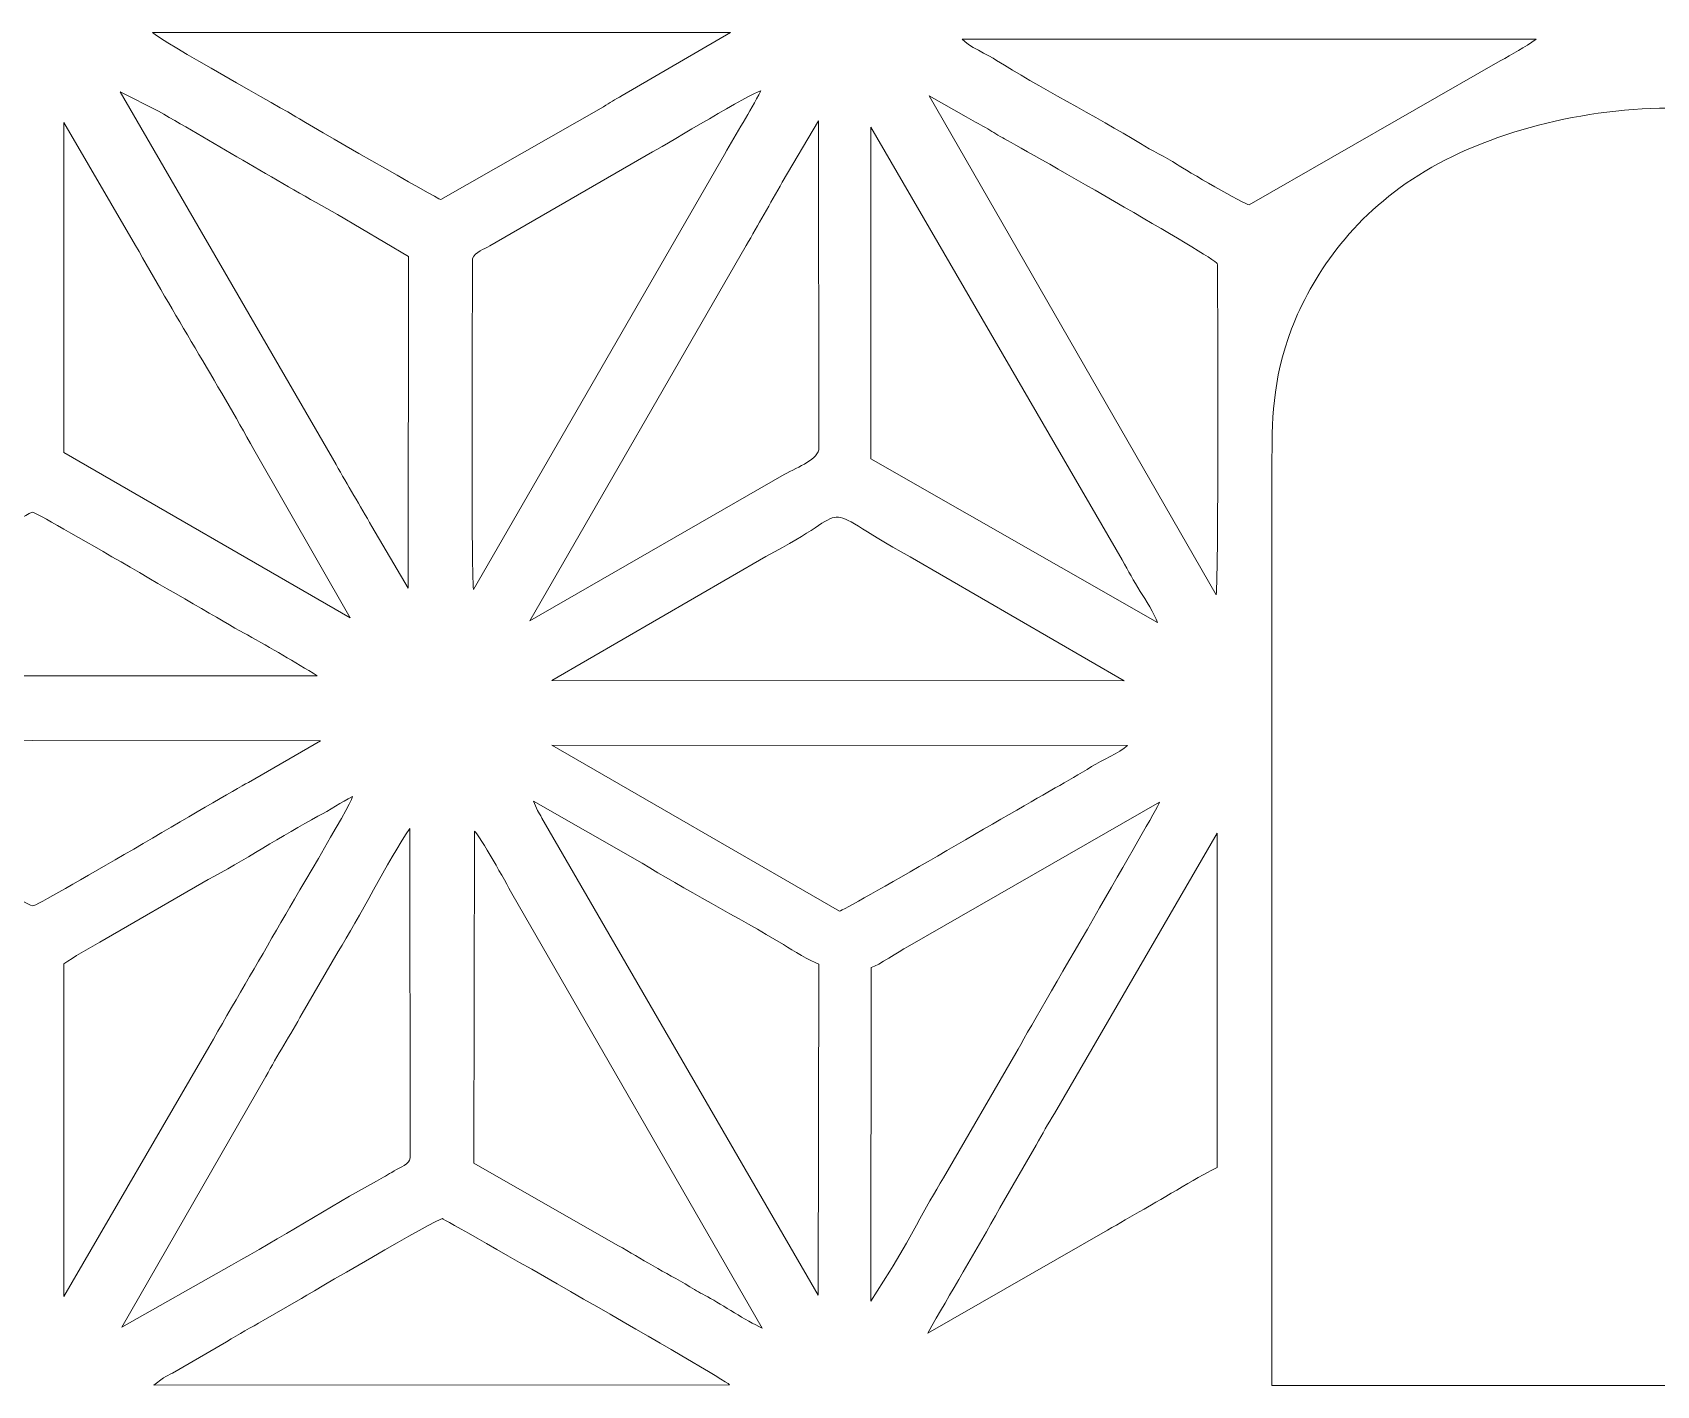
# Model space of a CAD drawing. Header units: inches. Extents: x -60.4 to -14.9, y -20.3 to 14.1.
# Drawn here: x -19.313 to -17.887, y 9.249 to 10.437 of the extents above; entities that cross this region are included whole.
import ezdxf

# ---------------------------------------------------------------- set-up
doc = ezdxf.new("R2010")
doc.units = ezdxf.units.IN
doc.header["$MEASUREMENT"] = 0
doc.layers.add('Master Desktop', color=7, linetype='Continuous', plot=False)

msp = doc.modelspace()

# ---------------------------------------------------------------- linework, layer by layer
at = {"layer": 'Master Desktop', "color": 5, "lineweight": 9}
for points, knots in [([(-18.7953, 10.3815), (-18.8018, 10.378), (-18.8058, 10.3751), (-18.8117, 10.3717), (-18.8117, 10.3717), (-18.8117, 10.3717), (-18.9544, 10.2902), (-18.9544, 10.2902), (-18.9544, 10.2902), (-18.9562, 10.2902), (-19.0715, 10.3565), (-19.0815, 10.3629), (-19.0815, 10.3629), (-19.0889, 10.3675), (-19.201, 10.4301), (-19.2075, 10.4369), (-19.2075, 10.4369), (-19.2075, 10.4369), (-18.7002, 10.4368), (-18.7002, 10.4368), (-18.7002, 10.4368), (-18.7002, 10.4368), (-18.7953, 10.3815), (-18.7953, 10.3815)], [0, 0, 0, 0, 0.142857, 0.142857, 0.142857, 0.142857, 0.285714, 0.285714, 0.285714, 0.285714, 0.428571, 0.428571, 0.428571, 0.428571, 0.571429, 0.571429, 0.571429, 0.571429, 0.714286, 0.714286, 0.714286, 0.714286, 1, 1, 1, 1]), ([(-17.9929, 10.431), (-18.0029, 10.424), (-18.0139, 10.4178), (-18.0245, 10.4119), (-18.0245, 10.4119), (-18.0245, 10.4119), (-18.2448, 10.2856), (-18.2448, 10.2856), (-18.2448, 10.2856), (-18.2486, 10.2855), (-18.3006, 10.3162), (-18.3081, 10.321), (-18.3081, 10.321), (-18.3188, 10.328), (-18.3301, 10.333), (-18.3403, 10.3393), (-18.3403, 10.3393), (-18.3787, 10.3631), (-18.4312, 10.39), (-18.4665, 10.4124), (-18.4665, 10.4124), (-18.4732, 10.4167), (-18.4924, 10.4255), (-18.4967, 10.4311), (-18.4967, 10.4311), (-18.4967, 10.4311), (-17.9929, 10.431), (-17.9929, 10.431)], [0, 0, 0, 0, 0.125, 0.125, 0.125, 0.125, 0.25, 0.25, 0.25, 0.25, 0.375, 0.375, 0.375, 0.375, 0.5, 0.5, 0.5, 0.5, 0.625, 0.625, 0.625, 0.625, 0.75, 0.75, 0.75, 0.75, 1, 1, 1, 1]), ([(-19.0149, 10.0032), (-19.0252, 10.0216), (-19.0364, 10.0395), (-19.0463, 10.0575), (-19.0463, 10.0575), (-19.0463, 10.0575), (-19.2357, 10.3847), (-19.2357, 10.3847), (-19.2357, 10.3847), (-19.2357, 10.3847), (-19.2023, 10.3678), (-19.2023, 10.3678), (-19.2023, 10.3678), (-19.1519, 10.3392), (-19.0943, 10.3041), (-19.045, 10.2771), (-19.045, 10.2771), (-19.045, 10.2771), (-18.9827, 10.2402), (-18.9827, 10.2402), (-18.9827, 10.2402), (-18.9827, 10.2402), (-18.9831, 9.9491), (-18.9831, 9.9491), (-18.9831, 9.9491), (-18.9831, 9.9491), (-19.0149, 10.0032), (-19.0149, 10.0032)], [0, 0, 0, 0, 0.125, 0.125, 0.125, 0.125, 0.25, 0.25, 0.25, 0.25, 0.375, 0.375, 0.375, 0.375, 0.5, 0.5, 0.5, 0.5, 0.625, 0.625, 0.625, 0.625, 0.75, 0.75, 0.75, 0.75, 1, 1, 1, 1]), ([(-18.9266, 10.2384), (-18.9238, 10.2446), (-18.9167, 10.2465), (-18.9114, 10.2495), (-18.9114, 10.2495), (-18.9114, 10.2495), (-18.7685, 10.332), (-18.7685, 10.332), (-18.7685, 10.332), (-18.7524, 10.3409), (-18.6832, 10.3831), (-18.6734, 10.3858), (-18.6734, 10.3858), (-18.6833, 10.3665), (-18.6944, 10.3494), (-18.7053, 10.3299), (-18.7053, 10.3299), (-18.7053, 10.3299), (-18.9257, 9.9477), (-18.9257, 9.9477), (-18.9257, 9.9477), (-18.9279, 9.9677), (-18.9266, 10.1953), (-18.9266, 10.2349), (-18.9266, 10.2349), (-18.9266, 10.2349), (-18.9266, 10.2384), (-18.9266, 10.2384)], [0, 0, 0, 0, 0.125, 0.125, 0.125, 0.125, 0.25, 0.25, 0.25, 0.25, 0.375, 0.375, 0.375, 0.375, 0.5, 0.5, 0.5, 0.5, 0.625, 0.625, 0.625, 0.625, 0.75, 0.75, 0.75, 0.75, 1, 1, 1, 1]), ([(-18.5258, 10.3812), (-18.5258, 10.3812), (-18.4932, 10.3628), (-18.4932, 10.3628), (-18.4932, 10.3628), (-18.4878, 10.3595), (-18.4821, 10.3566), (-18.4764, 10.3534), (-18.4764, 10.3534), (-18.4706, 10.3502), (-18.4675, 10.3478), (-18.4611, 10.3443), (-18.4611, 10.3443), (-18.4494, 10.3382), (-18.274, 10.2385), (-18.2728, 10.234), (-18.2728, 10.234), (-18.2723, 10.232), (-18.2716, 9.9599), (-18.2738, 9.9433), (-18.2738, 9.9433), (-18.2738, 9.9433), (-18.5258, 10.3812), (-18.5258, 10.3812)], [0, 0, 0, 0, 0.142857, 0.142857, 0.142857, 0.142857, 0.285714, 0.285714, 0.285714, 0.285714, 0.428571, 0.428571, 0.428571, 0.428571, 0.571429, 0.571429, 0.571429, 0.571429, 0.714286, 0.714286, 0.714286, 0.714286, 1, 1, 1, 1]), ([(-18.2248, 10.0567), (-18.2248, 10.0941), (-18.2248, 10.1316), (-18.2076, 10.1766), (-18.2076, 10.1766), (-18.1903, 10.2216), (-18.1558, 10.2743), (-18.096, 10.3117), (-18.096, 10.3117), (-18.0362, 10.3492), (-17.9511, 10.3714), (-17.8691, 10.3705), (-17.8691, 10.3705), (-17.7872, 10.3696), (-17.7084, 10.3454), (-17.6561, 10.3089), (-17.6561, 10.3089), (-17.6037, 10.2724), (-17.5779, 10.2235), (-17.562, 10.1908), (-17.562, 10.1908), (-17.5462, 10.1581), (-17.5405, 10.1415), (-17.5376, 10.1202), (-17.5376, 10.1202), (-17.5347, 10.0989), (-17.5347, 10.0728), (-17.5347, 10.0553), (-17.5347, 10.0553), (-17.5347, 10.0377), (-17.5347, 10.0287), (-17.5347, 10.0197)], [0, 0, 0, 0, 0.111111, 0.111111, 0.111111, 0.111111, 0.222222, 0.222222, 0.222222, 0.222222, 0.333333, 0.333333, 0.333333, 0.333333, 0.444444, 0.444444, 0.444444, 0.444444, 0.555556, 0.555556, 0.555556, 0.555556, 0.666667, 0.666667, 0.666667, 0.666667, 0.777778, 0.777778, 0.777778, 0.777778, 1, 1, 1, 1]), ([(-19.2852, 10.3579), (-19.2852, 10.3579), (-19.2223, 10.25), (-19.2223, 10.25), (-19.2223, 10.25), (-19.1898, 10.1919), (-19.1501, 10.1278), (-19.1185, 10.0708), (-19.1185, 10.0708), (-19.1185, 10.0708), (-19.0339, 9.9231), (-19.0339, 9.9231), (-19.0339, 9.9231), (-19.0339, 9.9231), (-19.2854, 10.0682), (-19.2854, 10.0682), (-19.2854, 10.0682), (-19.2854, 10.0682), (-19.2852, 10.3579), (-19.2852, 10.3579)], [0, 0, 0, 0, 0.166667, 0.166667, 0.166667, 0.166667, 0.333333, 0.333333, 0.333333, 0.333333, 0.5, 0.5, 0.5, 0.5, 0.666667, 0.666667, 0.666667, 0.666667, 1, 1, 1, 1]), ([(-18.6863, 10.2499), (-18.6759, 10.2681), (-18.6652, 10.2865), (-18.6546, 10.3054), (-18.6546, 10.3054), (-18.6546, 10.3054), (-18.6229, 10.3592), (-18.6229, 10.3592), (-18.6229, 10.3592), (-18.6229, 10.3592), (-18.6225, 10.0725), (-18.6225, 10.0725), (-18.6225, 10.0725), (-18.6225, 10.0617), (-18.6402, 10.0559), (-18.653, 10.0488), (-18.653, 10.0488), (-18.653, 10.0488), (-18.8762, 9.9204), (-18.8762, 9.9204), (-18.8762, 9.9204), (-18.8762, 9.9204), (-18.6863, 10.2499), (-18.6863, 10.2499)], [0, 0, 0, 0, 0.142857, 0.142857, 0.142857, 0.142857, 0.285714, 0.285714, 0.285714, 0.285714, 0.428571, 0.428571, 0.428571, 0.428571, 0.571429, 0.571429, 0.571429, 0.571429, 0.714286, 0.714286, 0.714286, 0.714286, 1, 1, 1, 1]), ([(-18.5768, 10.3539), (-18.5768, 10.3539), (-18.3564, 9.9738), (-18.3564, 9.9738), (-18.3564, 9.9738), (-18.3505, 9.9639), (-18.3463, 9.9554), (-18.3404, 9.9462), (-18.3404, 9.9462), (-18.336, 9.9394), (-18.3278, 9.926), (-18.3253, 9.919), (-18.3253, 9.919), (-18.3253, 9.919), (-18.5768, 10.0626), (-18.5768, 10.0626), (-18.5768, 10.0626), (-18.5768, 10.0626), (-18.5768, 10.3539), (-18.5768, 10.3539)], [0, 0, 0, 0, 0.166667, 0.166667, 0.166667, 0.166667, 0.333333, 0.333333, 0.333333, 0.333333, 0.5, 0.5, 0.5, 0.5, 0.666667, 0.666667, 0.666667, 0.666667, 1, 1, 1, 1]), ([(-17.5347, 10.0567), (-17.5347, 10.0567), (-17.5347, 9.2489), (-17.5347, 9.2489), (-17.5347, 9.2489), (-17.5347, 9.2489), (-18.2248, 9.2489), (-18.2248, 9.2489), (-18.2248, 9.2489), (-18.2248, 9.2489), (-18.2248, 10.0567), (-18.2248, 10.0567)], [0, 0, 0, 0, 0.25, 0.25, 0.25, 0.25, 0.5, 0.5, 0.5, 0.5, 1, 1, 1, 1]), ([(-18.669, 9.9769), (-18.5839, 10.0203), (-18.6316, 10.0257), (-18.5424, 9.9765), (-18.5424, 9.9765), (-18.5424, 9.9765), (-18.3544, 9.8675), (-18.3544, 9.8675), (-18.3544, 9.8675), (-18.3544, 9.8675), (-18.857, 9.8679), (-18.857, 9.8679), (-18.857, 9.8679), (-18.857, 9.8679), (-18.669, 9.9769), (-18.669, 9.9769)], [0, 0, 0, 0, 0.2, 0.2, 0.2, 0.2, 0.4, 0.4, 0.4, 0.4, 0.6, 0.6, 0.6, 0.6, 1, 1, 1, 1]), ([(-19.5626, 9.872), (-19.5536, 9.8784), (-19.5423, 9.8846), (-19.531, 9.8911), (-19.531, 9.8911), (-19.5112, 9.9025), (-19.3172, 10.0158), (-19.3127, 10.0157), (-19.3127, 10.0157), (-19.3083, 10.0155), (-19.1515, 9.9229), (-19.1242, 9.9079), (-19.1242, 9.9079), (-19.1032, 9.8963), (-19.0826, 9.8843), (-19.0628, 9.872), (-19.0628, 9.872), (-19.0628, 9.872), (-19.5626, 9.872), (-19.5626, 9.872)], [0, 0, 0, 0, 0.166667, 0.166667, 0.166667, 0.166667, 0.333333, 0.333333, 0.333333, 0.333333, 0.5, 0.5, 0.5, 0.5, 0.666667, 0.666667, 0.666667, 0.666667, 1, 1, 1, 1]), ([(-19.1233, 9.7784), (-19.1445, 9.7671), (-19.3075, 9.67), (-19.3125, 9.67), (-19.3125, 9.67), (-19.317, 9.67), (-19.4248, 9.7338), (-19.4399, 9.7424), (-19.4399, 9.7424), (-19.461, 9.7544), (-19.4816, 9.7661), (-19.5031, 9.7787), (-19.5031, 9.7787), (-19.5137, 9.7849), (-19.5239, 9.7906), (-19.535, 9.7974), (-19.535, 9.7974), (-19.5437, 9.8028), (-19.5585, 9.8091), (-19.5654, 9.8156), (-19.5654, 9.8156), (-19.5654, 9.8156), (-19.06, 9.8149), (-19.06, 9.8149), (-19.06, 9.8149), (-19.06, 9.8149), (-19.1233, 9.7784), (-19.1233, 9.7784)], [0, 0, 0, 0, 0.125, 0.125, 0.125, 0.125, 0.25, 0.25, 0.25, 0.25, 0.375, 0.375, 0.375, 0.375, 0.5, 0.5, 0.5, 0.5, 0.625, 0.625, 0.625, 0.625, 0.75, 0.75, 0.75, 0.75, 1, 1, 1, 1]), ([(-18.3516, 9.8108), (-18.3588, 9.8044), (-18.3742, 9.798), (-18.3831, 9.7923), (-18.3831, 9.7923), (-18.3937, 9.7856), (-18.4044, 9.7797), (-18.4151, 9.7736), (-18.4151, 9.7736), (-18.442, 9.7583), (-18.6005, 9.6655), (-18.6045, 9.6655), (-18.6045, 9.6655), (-18.6045, 9.6655), (-18.857, 9.8112), (-18.857, 9.8112), (-18.857, 9.8112), (-18.857, 9.8112), (-18.3516, 9.8108), (-18.3516, 9.8108)], [0, 0, 0, 0, 0.166667, 0.166667, 0.166667, 0.166667, 0.333333, 0.333333, 0.333333, 0.333333, 0.5, 0.5, 0.5, 0.5, 0.666667, 0.666667, 0.666667, 0.666667, 1, 1, 1, 1]), ([(-19.2853, 9.6191), (-19.2761, 9.6257), (-19.2643, 9.6318), (-19.2538, 9.6382), (-19.2538, 9.6382), (-19.2538, 9.6382), (-19.1585, 9.6931), (-19.1585, 9.6931), (-19.1585, 9.6931), (-19.1295, 9.7086), (-19.0922, 9.7326), (-19.0622, 9.7487), (-19.0622, 9.7487), (-19.052, 9.7542), (-19.0418, 9.7611), (-19.0318, 9.766), (-19.0318, 9.766), (-19.0338, 9.7582), (-19.089, 9.6657), (-19.0948, 9.6555), (-19.0948, 9.6555), (-19.1155, 9.619), (-19.1368, 9.5837), (-19.158, 9.5459), (-19.158, 9.5459), (-19.158, 9.5459), (-19.2854, 9.3272), (-19.2854, 9.3272), (-19.2854, 9.3272), (-19.2854, 9.3272), (-19.2853, 9.6191), (-19.2853, 9.6191)], [0, 0, 0, 0, 0.111111, 0.111111, 0.111111, 0.111111, 0.222222, 0.222222, 0.222222, 0.222222, 0.333333, 0.333333, 0.333333, 0.333333, 0.444444, 0.444444, 0.444444, 0.444444, 0.555556, 0.555556, 0.555556, 0.555556, 0.666667, 0.666667, 0.666667, 0.666667, 0.777778, 0.777778, 0.777778, 0.777778, 1, 1, 1, 1]), ([(-18.6537, 9.636), (-18.6447, 9.6306), (-18.6309, 9.6219), (-18.6225, 9.6189), (-18.6225, 9.6189), (-18.6225, 9.6189), (-18.623, 9.3282), (-18.623, 9.3282), (-18.623, 9.3282), (-18.623, 9.3282), (-18.8656, 9.7472), (-18.8656, 9.7472), (-18.8656, 9.7472), (-18.8671, 9.7499), (-18.8684, 9.7519), (-18.8694, 9.7539), (-18.8694, 9.7539), (-18.8694, 9.7539), (-18.8731, 9.7621), (-18.8731, 9.7621), (-18.8731, 9.7621), (-18.8731, 9.7621), (-18.7777, 9.7077), (-18.7777, 9.7077), (-18.7777, 9.7077), (-18.7423, 9.6855), (-18.6924, 9.6596), (-18.6537, 9.636)], [0, 0, 0, 0, 0.125, 0.125, 0.125, 0.125, 0.25, 0.25, 0.25, 0.25, 0.375, 0.375, 0.375, 0.375, 0.5, 0.5, 0.5, 0.5, 0.625, 0.625, 0.625, 0.625, 0.75, 0.75, 0.75, 0.75, 1, 1, 1, 1]), ([(-18.5767, 9.6159), (-18.5701, 9.6179), (-18.5524, 9.6299), (-18.5447, 9.6342), (-18.5447, 9.6342), (-18.5447, 9.6342), (-18.3235, 9.7612), (-18.3235, 9.7612), (-18.3235, 9.7612), (-18.3276, 9.7505), (-18.4319, 9.573), (-18.4496, 9.5408), (-18.4496, 9.5408), (-18.4496, 9.5408), (-18.513, 9.4314), (-18.513, 9.4314), (-18.513, 9.4314), (-18.5291, 9.4054), (-18.5448, 9.374), (-18.5601, 9.3493), (-18.5601, 9.3493), (-18.5601, 9.3493), (-18.5768, 9.3229), (-18.5768, 9.3229), (-18.5768, 9.3229), (-18.5768, 9.3229), (-18.5767, 9.6159), (-18.5767, 9.6159)], [0, 0, 0, 0, 0.125, 0.125, 0.125, 0.125, 0.25, 0.25, 0.25, 0.25, 0.375, 0.375, 0.375, 0.375, 0.5, 0.5, 0.5, 0.5, 0.625, 0.625, 0.625, 0.625, 0.75, 0.75, 0.75, 0.75, 1, 1, 1, 1]), ([(-19.1079, 9.5202), (-19.098, 9.5388), (-19.0866, 9.5567), (-19.076, 9.5756), (-19.076, 9.5756), (-19.076, 9.5756), (-19.0446, 9.6299), (-19.0446, 9.6299), (-19.0446, 9.6299), (-19.0263, 9.6585), (-19.0011, 9.7097), (-18.9815, 9.7379), (-18.9815, 9.7379), (-18.9815, 9.7379), (-18.9814, 9.4488), (-18.9814, 9.4488), (-18.9814, 9.4488), (-18.9814, 9.4435), (-18.9902, 9.4404), (-18.9953, 9.4373), (-18.9953, 9.4373), (-19.001, 9.4339), (-19.0048, 9.4318), (-19.0109, 9.4284), (-19.0109, 9.4284), (-19.0528, 9.4054), (-19.0951, 9.3782), (-19.138, 9.3547), (-19.138, 9.3547), (-19.138, 9.3547), (-19.2345, 9.3001), (-19.2345, 9.3001), (-19.2345, 9.3001), (-19.2345, 9.3001), (-19.1079, 9.5202), (-19.1079, 9.5202)], [0, 0, 0, 0, 0.1, 0.1, 0.1, 0.1, 0.2, 0.2, 0.2, 0.2, 0.3, 0.3, 0.3, 0.3, 0.4, 0.4, 0.4, 0.4, 0.5, 0.5, 0.5, 0.5, 0.6, 0.6, 0.6, 0.6, 0.7, 0.7, 0.7, 0.7, 0.8, 0.8, 0.8, 0.8, 1, 1, 1, 1]), ([(-18.9249, 9.7357), (-18.9199, 9.7315), (-18.8971, 9.6903), (-18.8919, 9.6808), (-18.8919, 9.6808), (-18.8919, 9.6808), (-18.6723, 9.2994), (-18.6723, 9.2994), (-18.6723, 9.2994), (-18.6869, 9.306), (-18.7067, 9.3195), (-18.7201, 9.3267), (-18.7201, 9.3267), (-18.7264, 9.3301), (-18.73, 9.332), (-18.7358, 9.3356), (-18.7358, 9.3356), (-18.7472, 9.3426), (-18.757, 9.3476), (-18.768, 9.3539), (-18.768, 9.3539), (-18.7786, 9.3601), (-18.7882, 9.366), (-18.799, 9.372), (-18.799, 9.372), (-18.799, 9.372), (-18.9253, 9.4442), (-18.9253, 9.4442), (-18.9253, 9.4442), (-18.9253, 9.4442), (-18.9249, 9.7357), (-18.9249, 9.7357)], [0, 0, 0, 0, 0.111111, 0.111111, 0.111111, 0.111111, 0.222222, 0.222222, 0.222222, 0.222222, 0.333333, 0.333333, 0.333333, 0.333333, 0.444444, 0.444444, 0.444444, 0.444444, 0.555556, 0.555556, 0.555556, 0.555556, 0.666667, 0.666667, 0.666667, 0.666667, 0.777778, 0.777778, 0.777778, 0.777778, 1, 1, 1, 1]), ([(-18.5269, 9.2949), (-18.5077, 9.3291), (-18.4841, 9.3679), (-18.4637, 9.4048), (-18.4637, 9.4048), (-18.4637, 9.4048), (-18.4317, 9.4601), (-18.4317, 9.4601), (-18.4317, 9.4601), (-18.426, 9.4701), (-18.4215, 9.4787), (-18.4157, 9.4878), (-18.4157, 9.4878), (-18.4157, 9.4878), (-18.2728, 9.7338), (-18.2728, 9.7338), (-18.2728, 9.7338), (-18.2728, 9.7338), (-18.2728, 9.4403), (-18.2728, 9.4403), (-18.2728, 9.4403), (-18.2835, 9.436), (-18.3226, 9.4118), (-18.337, 9.4038), (-18.337, 9.4038), (-18.3487, 9.3974), (-18.3586, 9.3914), (-18.3692, 9.3853), (-18.3692, 9.3853), (-18.3692, 9.3853), (-18.5269, 9.2949), (-18.5269, 9.2949)], [0, 0, 0, 0, 0.111111, 0.111111, 0.111111, 0.111111, 0.222222, 0.222222, 0.222222, 0.222222, 0.333333, 0.333333, 0.333333, 0.333333, 0.444444, 0.444444, 0.444444, 0.444444, 0.555556, 0.555556, 0.555556, 0.555556, 0.666667, 0.666667, 0.666667, 0.666667, 0.777778, 0.777778, 0.777778, 0.777778, 1, 1, 1, 1]), ([(-19.1979, 9.2557), (-19.1948, 9.2575), (-19.1929, 9.2582), (-19.19, 9.2599), (-19.19, 9.2599), (-19.19, 9.2599), (-19.1424, 9.2874), (-19.1424, 9.2874), (-19.1424, 9.2874), (-19.1314, 9.2942), (-19.1212, 9.2999), (-19.1102, 9.3059), (-19.1102, 9.3059), (-19.1102, 9.3059), (-19.0792, 9.3238), (-19.0792, 9.3238), (-19.0792, 9.3238), (-19.0722, 9.3282), (-18.9568, 9.3959), (-18.953, 9.3955), (-18.953, 9.3955), (-18.9523, 9.3955), (-18.7071, 9.2558), (-18.7009, 9.2496), (-18.7009, 9.2496), (-18.7009, 9.2496), (-19.2064, 9.2493), (-19.2064, 9.2493), (-19.2064, 9.2493), (-19.2064, 9.2493), (-19.1979, 9.2557), (-19.1979, 9.2557)], [0, 0, 0, 0, 0.111111, 0.111111, 0.111111, 0.111111, 0.222222, 0.222222, 0.222222, 0.222222, 0.333333, 0.333333, 0.333333, 0.333333, 0.444444, 0.444444, 0.444444, 0.444444, 0.555556, 0.555556, 0.555556, 0.555556, 0.666667, 0.666667, 0.666667, 0.666667, 0.777778, 0.777778, 0.777778, 0.777778, 1, 1, 1, 1])]:
    msp.add_open_spline(points, degree=3, knots=knots, dxfattribs=at)

doc.saveas('drawing.dxf')
